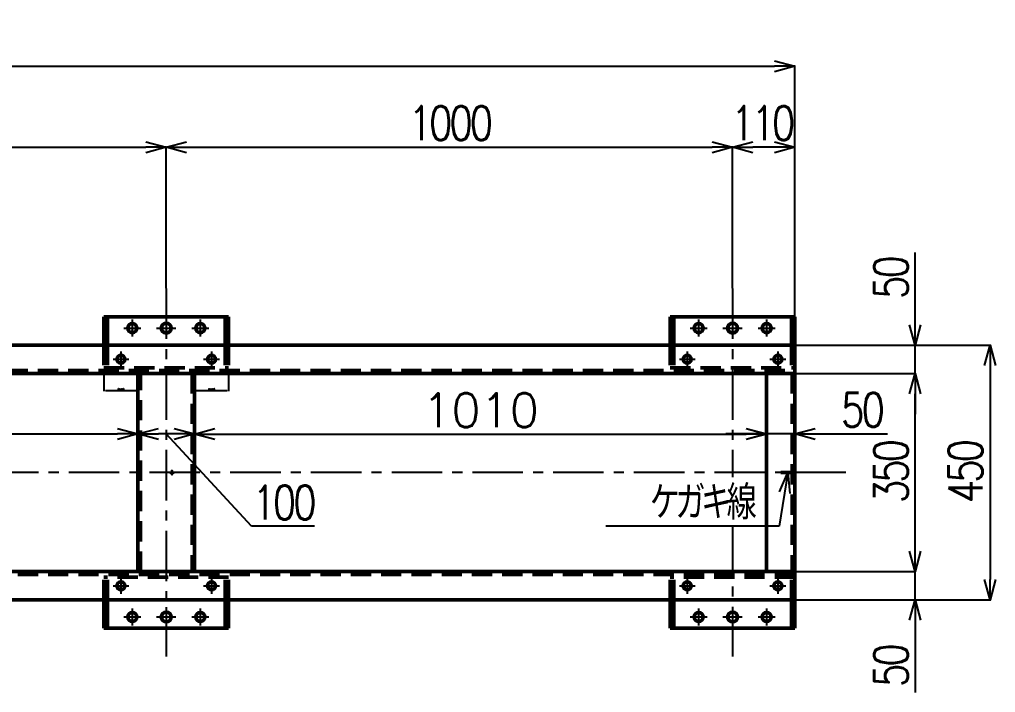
# Model space of a CAD drawing. Header units: millimetres. Extents: x -573 to 4524, y -3146 to 1775.
# Drawn here: x 2801 to 4524, y 587 to 1775 of the extents above; entities that cross this region are included whole.
import ezdxf

# ---------------------------------------------------------------- set-up
doc = ezdxf.new("R2010")
doc.units = ezdxf.units.MM
doc.header["$LTSCALE"] = 2.806299
doc.linetypes.add('CENTER', pattern=[50.8, 31.75, -6.35, 6.35, -6.35])
doc.linetypes.add('DASHED', pattern=[19.05, 12.7, -6.35])
doc.layers.add('DIMENSION', color=3, linetype='Continuous', lineweight=25)
doc.layers.add('NoLayerName_001', color=7, linetype='Continuous')
doc.styles.get("Standard").update_dxf_attribs({"font": 'txt', "bigfont": 'extfont2'})
doc.dimstyles.get("Standard").update_dxf_attribs({"dimtxt": 2.5, "dimasz": 2.5, "dimexe": 1.25, "dimexo": 0.625, "dimtad": 1, "dimdec": 3, "dimzin": 0, "dimdsep": 46, "dimtxsty": 'Standard', "dimcen": 2.5, "dimadec": 0, "dimazin": 0, "dimtfac": 0.75, "dimtdec": 3, "dimtmove": 0, "dimatfit": 3, "dimfxl": 1, "dimarcsym": 0})

# ---------------------------------------------------------------- blocks, each defined once
blk = doc.blocks.new('_OPEN30')
at = {"color": 0, "linetype": 'ByBlock', "lineweight": -2}
for p, q in [((-1, 0.267949), (0, 0)), ((0, 0), (-1, -0.267949)), ((0, 0), (-1, 0))]:
    blk.add_line(p, q, dxfattribs=at)
blk = doc.blocks.new('*D195')
at = {"layer": 'Defpoints', "color": 0}
for p in [(4170, 1150.4), (4382.3, 1150.4), (4210, 800.4)]:
    blk.add_point(p, dxfattribs=at)
at = {"layer": 'NoLayerName_001', "color": 0, "linetype": 'Continuous', "lineweight": 25}
for p, q in [((4170.6, 1150.4), (4383.6, 1150.4)), ((4382.3, 836.4), (4382.3, 1114.4))]:
    blk.add_line(p, q, dxfattribs=at)
at = {"layer": 'NoLayerName_001', "color": 0, "lineweight": 25, "xscale": 36, "yscale": 36, "zscale": 36}
for p, rotation in [((4382.3, 1150.4), 90), ((4382.3, 800.4), 270)]:
    blk.add_blockref('_OPEN30', p, dxfattribs=dict(at, rotation=rotation))
at = {"layer": 'NoLayerName_001', "color": 2, "lineweight": 50, "insert": (4339.7, 975.4), "char_height": 60, "attachment_point": 5, "rotation": 90}
blk.add_mtext('\\W0.800000;\\T0.875000;350', dxfattribs=at)
blk = doc.blocks.new('*D196')
at = {"layer": 'Defpoints', "color": 0}
for p in [(4170, 1200.4), (4210, 750.4), (4514.6, 750.4)]:
    blk.add_point(p, dxfattribs=at)
at = {"layer": 'NoLayerName_001', "color": 0, "linetype": 'Continuous', "lineweight": 25}
for p, q in [((4170.6, 1200.4), (4515.8, 1200.4)), ((4514.6, 1164.4), (4514.6, 786.4)), ((4210.6, 750.4), (4515.8, 750.4))]:
    blk.add_line(p, q, dxfattribs=at)
at = {"layer": 'NoLayerName_001', "color": 0, "lineweight": 25, "xscale": 36, "yscale": 36, "zscale": 36}
for p, rotation in [((4514.6, 1200.4), 90), ((4514.6, 750.4), 270)]:
    blk.add_blockref('_OPEN30', p, dxfattribs=dict(at, rotation=rotation))
at = {"layer": 'NoLayerName_001', "color": 2, "lineweight": 50, "insert": (4471.3, 975.4), "char_height": 60, "attachment_point": 5, "rotation": 90}
blk.add_mtext('\\W0.800000;\\T0.875000;450', dxfattribs=at)
blk = doc.blocks.new('*D197')
at = {"layer": 'Defpoints', "color": 0}
for p in [(4210, 1200.4), (4382.3, 1200.4), (4210, 1150.4)]:
    blk.add_point(p, dxfattribs=at)
at = {"layer": 'NoLayerName_001', "color": 0, "linetype": 'Continuous', "lineweight": 25}
for p, q in [((4382.3, 1200.4), (4382.3, 1363.8)), ((4382.3, 1236.4), (4382.3, 1272.4)), ((4210.6, 1200.4), (4383.6, 1200.4)), ((4382.3, 1150.4), (4382.3, 1200.4)), ((4382.3, 1114.4), (4382.3, 1078.4))]:
    blk.add_line(p, q, dxfattribs=at)
at = {"layer": 'NoLayerName_001', "color": 0, "lineweight": 25, "xscale": 36, "yscale": 36, "zscale": 36}
for p, rotation in [((4382.3, 1200.4), 270), ((4382.3, 1150.4), 90)]:
    blk.add_blockref('_OPEN30', p, dxfattribs=dict(at, rotation=rotation))
at = {"layer": 'NoLayerName_001', "color": 2, "lineweight": 50, "insert": (4339.7, 1318.1), "char_height": 60, "attachment_point": 5, "rotation": 90}
blk.add_mtext('\\W0.800000;\\T0.875000;50', dxfattribs=at)
blk = doc.blocks.new('*D198')
at = {"layer": 'Defpoints', "color": 0}
for p in [(4170, 800.4), (4382.3, 800.4), (4170, 750.4)]:
    blk.add_point(p, dxfattribs=at)
at = {"layer": 'NoLayerName_001', "color": 0, "linetype": 'Continuous', "lineweight": 25}
for p, q in [((4382.3, 836.4), (4382.3, 872.4)), ((4170.6, 800.4), (4383.6, 800.4)), ((4382.3, 750.4), (4382.3, 800.4)), ((4170.6, 750.4), (4383.6, 750.4)), ((4382.3, 750.4), (4382.3, 587)), ((4382.3, 714.4), (4382.3, 678.4))]:
    blk.add_line(p, q, dxfattribs=at)
at = {"layer": 'NoLayerName_001', "color": 0, "lineweight": 25, "xscale": 36, "yscale": 36, "zscale": 36}
for p, rotation in [((4382.3, 800.4), 270), ((4382.3, 750.4), 90)]:
    blk.add_blockref('_OPEN30', p, dxfattribs=dict(at, rotation=rotation))
at = {"layer": 'NoLayerName_001', "color": 2, "lineweight": 50, "insert": (4339.7, 632.7), "char_height": 60, "attachment_point": 5, "rotation": 90}
blk.add_mtext('\\W0.800000;\\T0.875000;50', dxfattribs=at)
blk = doc.blocks.new('*D203')
at = {"layer": 'Defpoints', "color": 0}
for p in [(4170, 1692.8), (0, 1250.4), (4170, 1250.4)]:
    blk.add_point(p, dxfattribs=at)
at = {"layer": 'NoLayerName_001', "color": 0, "linetype": 'Continuous', "lineweight": 25}
for p, q in [((0, 1251), (0, 1694)), ((36, 1692.8), (4134, 1692.8)), ((4170, 1251), (4170, 1694))]:
    blk.add_line(p, q, dxfattribs=at)
at = {"layer": 'NoLayerName_001', "color": 0, "lineweight": 25, "xscale": 36, "yscale": 36, "zscale": 36, "rotation": 180}
blk.add_blockref('_OPEN30', (0, 1692.8), dxfattribs=at)
at = {"layer": 'NoLayerName_001', "color": 0, "lineweight": 25, "xscale": 36, "yscale": 36, "zscale": 36}
blk.add_blockref('_OPEN30', (4170, 1692.8), dxfattribs=at)
at = {"layer": 'NoLayerName_001', "color": 2, "lineweight": 50, "insert": (2085, 1736.1), "char_height": 60, "attachment_point": 5}
blk.add_mtext('\\W0.800000;\\T0.875000;4170', dxfattribs=at)
blk = doc.blocks.new('*D212')
at = {"layer": 'Defpoints', "color": 0}
for p in [(3010, 1150.4), (3110, 1150.4), (3010, 1043.5)]:
    blk.add_point(p, dxfattribs=at)
at = {"layer": 'NoLayerName_001', "color": 0, "linetype": 'Continuous', "lineweight": 25}
for p, q in [((3074, 1043.5), (3046, 1043.5)), ((3210.7, 880.4), (3060, 1043.5)), ((3321.7, 880.4), (3210.7, 880.4))]:
    blk.add_line(p, q, dxfattribs=at)
at = {"layer": 'NoLayerName_001', "color": 0, "lineweight": 25, "xscale": 36, "yscale": 36, "zscale": 36, "rotation": 180}
blk.add_blockref('_OPEN30', (3010, 1043.5), dxfattribs=at)
at = {"layer": 'NoLayerName_001', "color": 0, "lineweight": 25, "xscale": 36, "yscale": 36, "zscale": 36}
blk.add_blockref('_OPEN30', (3110, 1043.5), dxfattribs=at)
at = {"layer": 'NoLayerName_001', "color": 2, "lineweight": 50, "ltscale": 0.083333, "insert": (3266.2, 922.4), "char_height": 60, "attachment_point": 5}
blk.add_mtext('\\W0.800000;\\T0.875000;100', dxfattribs=at)
blk = doc.blocks.new('*D213')
at = {"layer": 'Defpoints', "color": 0}
for p in [(4120, 1150.4), (4170, 1150.4), (4120, 1043.5)]:
    blk.add_point(p, dxfattribs=at)
at = {"layer": 'NoLayerName_001', "color": 0, "linetype": 'Continuous', "lineweight": 25}
for p, q in [((4084, 1043.5), (4048, 1043.5)), ((4170, 1043.5), (4120, 1043.5)), ((4170, 1043.5), (4333.4, 1043.5)), ((4206, 1043.5), (4242, 1043.5))]:
    blk.add_line(p, q, dxfattribs=at)
at = {"layer": 'NoLayerName_001', "color": 0, "lineweight": 25, "xscale": 36, "yscale": 36, "zscale": 36}
blk.add_blockref('_OPEN30', (4120, 1043.5), dxfattribs=at)
at = {"layer": 'NoLayerName_001', "color": 0, "lineweight": 25, "xscale": 36, "yscale": 36, "zscale": 36, "rotation": 180}
blk.add_blockref('_OPEN30', (4170, 1043.5), dxfattribs=at)
at = {"layer": 'NoLayerName_001', "color": 2, "lineweight": 50, "insert": (4287.7, 1086.1), "char_height": 60, "attachment_point": 5}
blk.add_mtext('\\W0.800000;\\T0.875000;50', dxfattribs=at)
blk = doc.blocks.new('*D214')
at = {"layer": 'Defpoints', "color": 0}
for p in [(4060, 1549.9), (4060, 1300.4), (4170, 1250.4)]:
    blk.add_point(p, dxfattribs=at)
at = {"layer": 'NoLayerName_001', "color": 0, "linetype": 'Continuous', "lineweight": 25}
for p, q in [((4060, 1301), (4060, 1551.2)), ((4170, 1251), (4170, 1551.2)), ((4134, 1549.9), (4096, 1549.9))]:
    blk.add_line(p, q, dxfattribs=at)
at = {"layer": 'NoLayerName_001', "color": 0, "lineweight": 25, "xscale": 36, "yscale": 36, "zscale": 36, "rotation": 180}
blk.add_blockref('_OPEN30', (4060, 1549.9), dxfattribs=at)
at = {"layer": 'NoLayerName_001', "color": 0, "lineweight": 25, "xscale": 36, "yscale": 36, "zscale": 36}
blk.add_blockref('_OPEN30', (4170, 1549.9), dxfattribs=at)
at = {"layer": 'NoLayerName_001', "color": 2, "lineweight": 50, "insert": (4111.5, 1592.6), "char_height": 60, "attachment_point": 5}
blk.add_mtext('\\W0.800000;\\T0.875000;110', dxfattribs=at)
blk = doc.blocks.new('*D215')
at = {"layer": 'Defpoints', "color": 0}
for p in [(2070, 1549.9), (3060, 1549.9), (3060, 1300.4)]:
    blk.add_point(p, dxfattribs=at)
at = {"layer": 'NoLayerName_001', "color": 0, "linetype": 'Continuous', "lineweight": 25}
for p, q in [((3060, 1301), (3060, 1551.2)), ((2106, 1549.9), (3024, 1549.9))]:
    blk.add_line(p, q, dxfattribs=at)
at = {"layer": 'NoLayerName_001', "color": 0, "lineweight": 25, "xscale": 36, "yscale": 36, "zscale": 36, "rotation": 180}
blk.add_blockref('_OPEN30', (2070, 1549.9), dxfattribs=at)
at = {"layer": 'NoLayerName_001', "color": 0, "lineweight": 25, "xscale": 36, "yscale": 36, "zscale": 36}
blk.add_blockref('_OPEN30', (3060, 1549.9), dxfattribs=at)
at = {"layer": 'NoLayerName_001', "color": 2, "lineweight": 50, "insert": (2565, 1592.6), "char_height": 60, "attachment_point": 5}
blk.add_mtext('\\W0.800000;\\T0.875000;990', dxfattribs=at)
blk = doc.blocks.new('*D216')
at = {"layer": 'Defpoints', "color": 0}
for p in [(4060, 1549.9), (3060, 1528.1), (4060, 1300.4)]:
    blk.add_point(p, dxfattribs=at)
at = {"layer": 'NoLayerName_001', "color": 0, "linetype": 'Continuous', "lineweight": 25}
for p, q in [((4060, 1301), (4060, 1551.2)), ((3096, 1549.9), (4024, 1549.9))]:
    blk.add_line(p, q, dxfattribs=at)
at = {"layer": 'NoLayerName_001', "color": 0, "lineweight": 25, "xscale": 36, "yscale": 36, "zscale": 36, "rotation": 180}
blk.add_blockref('_OPEN30', (3060, 1549.9), dxfattribs=at)
at = {"layer": 'NoLayerName_001', "color": 0, "lineweight": 25, "xscale": 36, "yscale": 36, "zscale": 36}
blk.add_blockref('_OPEN30', (4060, 1549.9), dxfattribs=at)
at = {"layer": 'NoLayerName_001', "color": 2, "lineweight": 50, "insert": (3560, 1592.6), "char_height": 60, "attachment_point": 5}
blk.add_mtext('\\W0.800000;\\T0.875000;1000', dxfattribs=at)
blk = doc.blocks.new('JZB_0061')
at = {"layer": 'NoLayerName_001', "color": 3, "linetype": 'DASHED', "lineweight": 50}
for p, q in [((0, 50), (0, 95)), ((0, 82.5), (6, 82.5))]:
    blk.add_line(p, q, dxfattribs=at)
at = {"layer": 'NoLayerName_001', "color": 7, "linetype": 'Continuous', "lineweight": 50}
for p, q in [((0, 50), (0, 0)), ((6, 50), (6, 0)), ((6, 0), (0, 0))]:
    blk.add_line(p, q, dxfattribs=at)
blk = doc.blocks.new('JZB_0062')
at = {"layer": 'NoLayerName_001', "color": 3, "linetype": 'DASHED', "lineweight": 50}
for p, q in [((0, 50), (0, 95)), ((6, 50), (6, 95)), ((0, 82.5), (6, 82.5))]:
    blk.add_line(p, q, dxfattribs=at)
at = {"layer": 'NoLayerName_001', "color": 7, "linetype": 'Continuous', "lineweight": 50}
for p, q in [((0, 50), (0, 0)), ((6, 50), (6, 0)), ((6, 0), (0, 0))]:
    blk.add_line(p, q, dxfattribs=at)
blk = doc.blocks.new('JZB_0063')
at = {"layer": 'NoLayerName_001', "color": 3, "linetype": 'DASHED', "lineweight": 50}
for p, q in [((0, 50), (0, 95)), ((6, 50), (6, 95)), ((0, 82.5), (6, 82.5))]:
    blk.add_line(p, q, dxfattribs=at)
at = {"layer": 'NoLayerName_001', "color": 7, "linetype": 'Continuous', "lineweight": 50}
for p, q in [((0, 50), (0, 0)), ((6, 50), (6, 0)), ((6, 0), (0, 0))]:
    blk.add_line(p, q, dxfattribs=at)
blk = doc.blocks.new('JZB_0064')
at = {"layer": 'NoLayerName_001', "color": 3, "linetype": 'DASHED', "lineweight": 50}
for p, q in [((0, 50), (0, 95)), ((6, 50), (6, 95)), ((0, 82.5), (6, 82.5))]:
    blk.add_line(p, q, dxfattribs=at)
at = {"layer": 'NoLayerName_001', "color": 7, "linetype": 'Continuous', "lineweight": 50}
for p, q in [((0, 50), (0, 0)), ((6, 50), (6, 0)), ((6, 0), (0, 0))]:
    blk.add_line(p, q, dxfattribs=at)
blk = doc.blocks.new('JZB_0069')
at = {"layer": 'NoLayerName_001', "color": 7, "linetype": 'Continuous', "lineweight": 50}
for p, q in [((0, 95), (6, 95)), ((0, 45), (0, 95)), ((6, 45), (6, 95))]:
    blk.add_line(p, q, dxfattribs=at)
at = {"layer": 'NoLayerName_001', "color": 3, "linetype": 'DASHED', "lineweight": 50}
for p, q in [((0, 45), (0, 0)), ((6, 45), (6, 0)), ((6, 12.5), (0, 12.5))]:
    blk.add_line(p, q, dxfattribs=at)
blk = doc.blocks.new('JZB_0070')
at = {"layer": 'NoLayerName_001', "color": 7, "linetype": 'Continuous', "lineweight": 50}
for p, q in [((0, 45), (0, 95)), ((0, 95), (6, 95)), ((6, 45), (6, 95))]:
    blk.add_line(p, q, dxfattribs=at)
at = {"layer": 'NoLayerName_001', "color": 3, "linetype": 'DASHED', "lineweight": 50}
for p, q in [((0, 45), (0, 0)), ((6, 45), (6, 0)), ((6, 12.5), (0, 12.5))]:
    blk.add_line(p, q, dxfattribs=at)
blk = doc.blocks.new('JZB_0071')
at = {"layer": 'NoLayerName_001', "color": 7, "linetype": 'Continuous', "lineweight": 50}
for p, q in [((0, 45), (0, 95)), ((0, 95), (6, 95)), ((6, 45), (6, 95))]:
    blk.add_line(p, q, dxfattribs=at)
at = {"layer": 'NoLayerName_001', "color": 3, "linetype": 'DASHED', "lineweight": 50}
for p, q in [((0, 45), (0, 0)), ((6, 45), (6, 0)), ((6, 12.5), (0, 12.5))]:
    blk.add_line(p, q, dxfattribs=at)
blk = doc.blocks.new('JZB_0072')
at = {"layer": 'NoLayerName_001', "color": 7, "linetype": 'Continuous', "lineweight": 50}
for p, q in [((0, 95), (6, 95)), ((0, 45), (0, 95)), ((6, 45), (6, 95))]:
    blk.add_line(p, q, dxfattribs=at)
at = {"layer": 'NoLayerName_001', "color": 3, "linetype": 'DASHED', "lineweight": 50}
for p, q in [((0, 45), (0, 0)), ((6, 12.5), (0, 12.5))]:
    blk.add_line(p, q, dxfattribs=at)
blk = doc.blocks.new('JZB_0073')
at = {"layer": 'NoLayerName_001', "color": 7, "linetype": 'Continuous', "lineweight": 50}
blk.add_line((6, 90), (214, 90), dxfattribs=at)
at = {"layer": 'NoLayerName_001', "color": 3, "linetype": 'DASHED', "lineweight": 50}
blk.add_line((0, 0), (220, 0), dxfattribs=at)
blk = doc.blocks.new('JZB_0074')
at = {"layer": 'NoLayerName_001', "color": 7, "linetype": 'Continuous', "lineweight": 50}
blk.add_line((6, 90), (214, 90), dxfattribs=at)
at = {"layer": 'NoLayerName_001', "color": 3, "linetype": 'DASHED', "lineweight": 50}
blk.add_line((0, 0), (220, 0), dxfattribs=at)
blk = doc.blocks.new('JZB_0075')
at = {"layer": 'NoLayerName_001', "color": 7, "linetype": 'Continuous', "lineweight": 50}
for p, q in [((0, 350), (0, 0)), ((50, 350), (50, 0)), ((50, 175), (25, 175))]:
    blk.add_line(p, q, dxfattribs=at)
at = {"layer": 'NoLayerName_001', "color": 3, "linetype": 'DASHED', "lineweight": 50}
blk.add_line((45, 350), (45, 0), dxfattribs=at)
blk = doc.blocks.new('JZB_0078')
at = {"layer": 'NoLayerName_001', "color": 3, "linetype": 'DASHED', "lineweight": 50}
blk.add_line((220, 90), (0, 90), dxfattribs=at)
at = {"layer": 'NoLayerName_001', "color": 7, "linetype": 'Continuous', "lineweight": 50}
blk.add_line((214, 0), (6, 0), dxfattribs=at)
blk = doc.blocks.new('JZB_0079')
at = {"layer": 'NoLayerName_001', "color": 3, "linetype": 'DASHED', "lineweight": 50}
blk.add_line((220, 90), (0, 90), dxfattribs=at)
at = {"layer": 'NoLayerName_001', "color": 7, "linetype": 'Continuous', "lineweight": 50}
blk.add_line((214, 0), (6, 0), dxfattribs=at)
blk = doc.blocks.new('JZB_0080')
at = {"layer": 'NoLayerName_001', "color": 7, "linetype": 'Continuous', "lineweight": 50}
for p, q in [((0, 0), (0, 350)), ((100, 350), (100, 0))]:
    blk.add_line(p, q, dxfattribs=at)
at = {"layer": 'NoLayerName_001', "color": 3, "linetype": 'DASHED', "lineweight": 50}
for p, q in [((4.5, 0), (4.5, 350)), ((95.5, 350), (95.5, 0))]:
    blk.add_line(p, q, dxfattribs=at)
blk.add_circle((60, 175), 2, dxfattribs=at)
blk = doc.blocks.new('JZB_0098')
at = {"layer": 'NoLayerName_001', "color": 7, "linetype": 'Continuous', "lineweight": 50}
for p, q in [((0, 50), (4170, 50)), ((4170, 50), (4170, 0)), ((4170, 0), (0, 0))]:
    blk.add_line(p, q, dxfattribs=at)
at = {"layer": 'NoLayerName_001', "color": 3, "linetype": 'DASHED', "lineweight": 50}
blk.add_line((0, 5), (4170, 5), dxfattribs=at)
blk = doc.blocks.new('JZB_0099')
at = {"layer": 'NoLayerName_001', "color": 7, "linetype": 'Continuous', "lineweight": 50}
for p, q in [((0, 50), (4170, 50)), ((4170, 0), (4170, 50)), ((4170, 0), (0, 0))]:
    blk.add_line(p, q, dxfattribs=at)
at = {"layer": 'NoLayerName_001', "color": 3, "linetype": 'DASHED', "lineweight": 50}
blk.add_line((4170, 45), (0, 45), dxfattribs=at)
blk = doc.blocks.new('JZB_0100')
at = {"layer": 'NoLayerName_001', "color": 4, "linetype": 'CENTER', "lineweight": 25}
for p, q in [((15, 30), (15, 0)), ((0, 15), (30, 15))]:
    blk.add_line(p, q, dxfattribs=at)
at = {"layer": 'NoLayerName_001', "color": 7, "linetype": 'Continuous', "lineweight": 50}
blk.add_circle((15, 15), 8, dxfattribs=at)
blk = doc.blocks.new('JZB_0101')
at = {"layer": 'NoLayerName_001', "color": 4, "linetype": 'CENTER', "lineweight": 25}
for p, q in [((17, 34), (17, 0)), ((0, 17), (34, 17))]:
    blk.add_line(p, q, dxfattribs=at)
at = {"layer": 'NoLayerName_001', "color": 3, "linetype": 'Continuous', "lineweight": 25}
blk.add_circle((17, 17), 10, dxfattribs=at)
at = {"layer": 'NoLayerName_001', "color": 7, "linetype": 'Continuous', "lineweight": 50}
blk.add_circle((17, 17), 8.65, dxfattribs=at)
blk = doc.blocks.new('JZB_0102')
at = {"layer": 'NoLayerName_001', "color": 4, "linetype": 'CENTER', "lineweight": 25}
for p, q in [((15, 30), (15, 0)), ((0, 15), (30, 15))]:
    blk.add_line(p, q, dxfattribs=at)
at = {"layer": 'NoLayerName_001', "color": 7, "linetype": 'Continuous', "lineweight": 50}
blk.add_circle((15, 15), 8, dxfattribs=at)
blk = doc.blocks.new('JZB_0103')
at = {"layer": 'NoLayerName_001', "color": 4, "linetype": 'CENTER', "lineweight": 25}
for p, q in [((15, 30), (15, 0)), ((0, 15), (30, 15))]:
    blk.add_line(p, q, dxfattribs=at)
at = {"layer": 'NoLayerName_001', "color": 7, "linetype": 'Continuous', "lineweight": 50}
blk.add_circle((15, 15), 8, dxfattribs=at)
blk = doc.blocks.new('JZB_0104')
at = {"layer": 'NoLayerName_001', "color": 4, "linetype": 'CENTER', "lineweight": 25}
for p, q in [((17, 34), (17, 0)), ((0, 17), (34, 17))]:
    blk.add_line(p, q, dxfattribs=at)
at = {"layer": 'NoLayerName_001', "color": 3, "linetype": 'Continuous', "lineweight": 25}
blk.add_circle((17, 17), 10, dxfattribs=at)
at = {"layer": 'NoLayerName_001', "color": 7, "linetype": 'Continuous', "lineweight": 50}
blk.add_circle((17, 17), 8.65, dxfattribs=at)
blk = doc.blocks.new('JZB_0105')
at = {"layer": 'NoLayerName_001', "color": 4, "linetype": 'CENTER', "lineweight": 25}
for p, q in [((15, 30), (15, 0)), ((0, 15), (30, 15))]:
    blk.add_line(p, q, dxfattribs=at)
at = {"layer": 'NoLayerName_001', "color": 7, "linetype": 'Continuous', "lineweight": 50}
blk.add_circle((15, 15), 8, dxfattribs=at)
blk = doc.blocks.new('JZB_0112')
at = {"layer": 'NoLayerName_001', "color": 4, "linetype": 'CENTER', "lineweight": 25}
for p, q in [((15, 30), (15, 0)), ((0, 15), (30, 15))]:
    blk.add_line(p, q, dxfattribs=at)
at = {"layer": 'NoLayerName_001', "color": 7, "linetype": 'Continuous', "lineweight": 50}
blk.add_circle((15, 15), 8, dxfattribs=at)
blk = doc.blocks.new('JZB_0113')
at = {"layer": 'NoLayerName_001', "color": 4, "linetype": 'CENTER', "lineweight": 25}
for p, q in [((17, 34), (17, 0)), ((0, 17), (34, 17))]:
    blk.add_line(p, q, dxfattribs=at)
at = {"layer": 'NoLayerName_001', "color": 3, "linetype": 'Continuous', "lineweight": 25}
blk.add_circle((17, 17), 10, dxfattribs=at)
at = {"layer": 'NoLayerName_001', "color": 7, "linetype": 'Continuous', "lineweight": 50}
blk.add_circle((17, 17), 8.65, dxfattribs=at)
blk = doc.blocks.new('JZB_0114')
at = {"layer": 'NoLayerName_001', "color": 4, "linetype": 'CENTER', "lineweight": 25}
for p, q in [((15, 30), (15, 0)), ((0, 15), (30, 15))]:
    blk.add_line(p, q, dxfattribs=at)
at = {"layer": 'NoLayerName_001', "color": 7, "linetype": 'Continuous', "lineweight": 50}
blk.add_circle((15, 15), 8, dxfattribs=at)
blk = doc.blocks.new('JZB_0115')
at = {"layer": 'NoLayerName_001', "color": 4, "linetype": 'CENTER', "lineweight": 25}
for p, q in [((15, 30), (15, 0)), ((0, 15), (30, 15))]:
    blk.add_line(p, q, dxfattribs=at)
at = {"layer": 'NoLayerName_001', "color": 7, "linetype": 'Continuous', "lineweight": 50}
blk.add_circle((15, 15), 8, dxfattribs=at)
blk = doc.blocks.new('JZB_0116')
at = {"layer": 'NoLayerName_001', "color": 4, "linetype": 'CENTER', "lineweight": 25}
for p, q in [((17, 34), (17, 0)), ((0, 17), (34, 17))]:
    blk.add_line(p, q, dxfattribs=at)
at = {"layer": 'NoLayerName_001', "color": 3, "linetype": 'Continuous', "lineweight": 25}
blk.add_circle((17, 17), 10, dxfattribs=at)
at = {"layer": 'NoLayerName_001', "color": 7, "linetype": 'Continuous', "lineweight": 50}
blk.add_circle((17, 17), 8.65, dxfattribs=at)
blk = doc.blocks.new('JZB_0117')
at = {"layer": 'NoLayerName_001', "color": 4, "linetype": 'CENTER', "lineweight": 25}
for p, q in [((15, 30), (15, 0)), ((0, 15), (30, 15))]:
    blk.add_line(p, q, dxfattribs=at)
at = {"layer": 'NoLayerName_001', "color": 7, "linetype": 'Continuous', "lineweight": 50}
blk.add_circle((15, 15), 8, dxfattribs=at)
blk = doc.blocks.new('JZB_0135')
at = {"layer": 'NoLayerName_001', "color": 4, "linetype": 'CENTER', "lineweight": 25}
for p, q in [((14, 28), (14, 0)), ((0, 14), (28, 14))]:
    blk.add_line(p, q, dxfattribs=at)
at = {"layer": 'NoLayerName_001', "color": 7, "linetype": 'Continuous', "lineweight": 50}
blk.add_circle((14, 14), 7, dxfattribs=at)
blk = doc.blocks.new('JZB_0136')
at = {"layer": 'NoLayerName_001', "color": 4, "linetype": 'CENTER', "lineweight": 25}
for p, q in [((14, 28), (14, 0)), ((0, 14), (28, 14))]:
    blk.add_line(p, q, dxfattribs=at)
at = {"layer": 'NoLayerName_001', "color": 7, "linetype": 'Continuous', "lineweight": 50}
blk.add_circle((14, 14), 7, dxfattribs=at)
blk = doc.blocks.new('JZB_0137')
at = {"layer": 'NoLayerName_001', "color": 4, "linetype": 'CENTER', "lineweight": 25}
for p, q in [((14, 28), (14, 0)), ((0, 14), (28, 14))]:
    blk.add_line(p, q, dxfattribs=at)
at = {"layer": 'NoLayerName_001', "color": 7, "linetype": 'Continuous', "lineweight": 50}
blk.add_circle((14, 14), 7, dxfattribs=at)
blk = doc.blocks.new('JZB_0138')
at = {"layer": 'NoLayerName_001', "color": 4, "linetype": 'CENTER', "lineweight": 25}
for p, q in [((14, 28), (14, 0)), ((0, 14), (28, 14))]:
    blk.add_line(p, q, dxfattribs=at)
at = {"layer": 'NoLayerName_001', "color": 7, "linetype": 'Continuous', "lineweight": 50}
blk.add_circle((14, 14), 7, dxfattribs=at)
blk = doc.blocks.new('JZB_0146')
at = {"layer": 'NoLayerName_001', "color": 4, "linetype": 'CENTER', "lineweight": 25}
for p, q in [((14, 28), (14, 0)), ((0, 14), (28, 14))]:
    blk.add_line(p, q, dxfattribs=at)
at = {"layer": 'NoLayerName_001', "color": 7, "linetype": 'Continuous', "lineweight": 50}
blk.add_circle((14, 14), 7, dxfattribs=at)
blk = doc.blocks.new('JZB_0149')
at = {"layer": 'NoLayerName_001', "color": 4, "linetype": 'CENTER', "lineweight": 25}
for p, q in [((14, 28), (14, 0)), ((0, 14), (28, 14))]:
    blk.add_line(p, q, dxfattribs=at)
at = {"layer": 'NoLayerName_001', "color": 7, "linetype": 'Continuous', "lineweight": 50}
blk.add_circle((14, 14), 7, dxfattribs=at)
blk = doc.blocks.new('JZB_0150')
at = {"layer": 'NoLayerName_001', "color": 4, "linetype": 'CENTER', "lineweight": 25}
for p, q in [((14, 28), (14, 0)), ((0, 14), (28, 14))]:
    blk.add_line(p, q, dxfattribs=at)
at = {"layer": 'NoLayerName_001', "color": 7, "linetype": 'Continuous', "lineweight": 50}
blk.add_circle((14, 14), 7, dxfattribs=at)
blk = doc.blocks.new('JZB_0151')
at = {"layer": 'NoLayerName_001', "color": 4, "linetype": 'CENTER', "lineweight": 25}
for p, q in [((14, 28), (14, 0)), ((0, 14), (28, 14))]:
    blk.add_line(p, q, dxfattribs=at)
at = {"layer": 'NoLayerName_001', "color": 7, "linetype": 'Continuous', "lineweight": 50}
blk.add_circle((14, 14), 7, dxfattribs=at)
blk = doc.blocks.new('*D238')
at = {"layer": 'Defpoints', "color": 0}
for p in [(2950, 1155.4), (3010, 1150.4), (3010, 1120.4)]:
    blk.add_point(p, dxfattribs=at)
at = {"layer": 'DIMENSION', "color": 0, "lineweight": -2}
for p, q in [((2950, 1154.8), (2950, 1119.1)), ((3010, 1149.8), (3010, 1119.1)), ((2952.5, 1120.4), (3007.5, 1120.4))]:
    blk.add_line(p, q, dxfattribs=at)
at = {"layer": 'DIMENSION', "color": 0}
for points in [[(2952.5, 1120.8), (2952.5, 1120), (2950, 1120.4)], [(3007.5, 1120), (3007.5, 1120.8), (3010, 1120.4)]]:
    blk.add_solid(points, dxfattribs=at)
at = {"layer": 'DIMENSION', "color": 0, "ltscale": 0.083333, "insert": (2980, 1122.3), "char_height": 2.5, "attachment_point": 5}
blk.add_mtext('60.000', dxfattribs=at)
blk = doc.blocks.new('*D239')
at = {"layer": 'Defpoints', "color": 0}
for p in [(3170, 1155.9), (3110, 1150.4), (3170, 1120.4)]:
    blk.add_point(p, dxfattribs=at)
at = {"layer": 'DIMENSION', "color": 0, "lineweight": -2}
for p, q in [((3170, 1155.3), (3170, 1119.1)), ((3110, 1149.8), (3110, 1119.1)), ((3112.5, 1120.4), (3167.5, 1120.4))]:
    blk.add_line(p, q, dxfattribs=at)
at = {"layer": 'DIMENSION', "color": 0}
for points in [[(3112.5, 1120.8), (3112.5, 1120), (3110, 1120.4)], [(3167.5, 1120), (3167.5, 1120.8), (3170, 1120.4)]]:
    blk.add_solid(points, dxfattribs=at)
at = {"layer": 'DIMENSION', "color": 0, "ltscale": 0.083333, "insert": (3140, 1122.3), "char_height": 2.5, "attachment_point": 5}
blk.add_mtext('60.000', dxfattribs=at)
blk = doc.blocks.new('*D245')
at = {"layer": 'Defpoints', "color": 0}
for p in [(2120, 1043.5), (3010, 1043.5), (3010, 1019.4)]:
    blk.add_point(p, dxfattribs=at)
at = {"layer": 'NoLayerName_001', "color": 0, "linetype": 'Continuous', "lineweight": 25}
blk.add_line((2156, 1043.5), (2974, 1043.5), dxfattribs=at)
at = {"layer": 'NoLayerName_001', "color": 0, "lineweight": 25, "xscale": 36, "yscale": 36, "zscale": 36, "rotation": 180}
blk.add_blockref('_OPEN30', (2120, 1043.5), dxfattribs=at)
at = {"layer": 'NoLayerName_001', "color": 0, "lineweight": 25, "xscale": 36, "yscale": 36, "zscale": 36}
blk.add_blockref('_OPEN30', (3010, 1043.5), dxfattribs=at)
at = {"layer": 'NoLayerName_001', "color": 2, "lineweight": 50, "ltscale": 0.083333, "insert": (2565, 1085.5), "char_height": 60, "attachment_point": 5}
blk.add_mtext('890', dxfattribs=at)
blk = doc.blocks.new('*D247')
at = {"layer": 'Defpoints', "color": 0}
for p in [(4120, 1077.9), (3110, 1043.4), (4120, 1043.4)]:
    blk.add_point(p, dxfattribs=at)
at = {"layer": 'NoLayerName_001', "color": 0, "linetype": 'Continuous', "lineweight": 25}
blk.add_line((3146, 1043.4), (4084, 1043.4), dxfattribs=at)
at = {"layer": 'NoLayerName_001', "color": 0, "lineweight": 25, "xscale": 36, "yscale": 36, "zscale": 36, "rotation": 180}
blk.add_blockref('_OPEN30', (3110, 1043.4), dxfattribs=at)
at = {"layer": 'NoLayerName_001', "color": 0, "lineweight": 25, "xscale": 36, "yscale": 36, "zscale": 36}
blk.add_blockref('_OPEN30', (4120, 1043.4), dxfattribs=at)
at = {"layer": 'NoLayerName_001', "color": 2, "lineweight": 50, "ltscale": 0.083333, "insert": (3615, 1085.4), "char_height": 60, "attachment_point": 5}
blk.add_mtext('1010', dxfattribs=at)

msp = doc.modelspace()

# ---------------------------------------------------------------- linework, layer by layer
at = {"layer": 'NoLayerName_001', "color": 4, "linetype": 'CENTER', "lineweight": 25}
for p, q in [((3060, 1300.3831), (3060, 650.3831)), ((4060, 1300.3831), (4060, 967.1822)), ((4260, 975.3831), (-50, 975.3831)), ((4060, 881.04), (4060, 650.3831))]:
    msp.add_line(p, q, dxfattribs=at)

# ---------------------------------------------------------------- block references
at = {"layer": 'NoLayerName_001'}
for name, p in [('JZB_0069', (2950, 1155.3831)), ('JZB_0074', (2950, 1160.3831)), ('JZB_0105', (2985, 1215.3831)), ('JZB_0104', (3043, 1213.3831)), ('JZB_0103', (3105, 1215.3831)), ('JZB_0070', (3164, 1155.3831)), ('JZB_0071', (3950, 1155.3831)), ('JZB_0073', (3950, 1160.3831)), ('JZB_0102', (3985, 1215.3831)), ('JZB_0101', (4043, 1213.3831)), ('JZB_0100', (4105, 1215.3831)), ('JZB_0072', (4164, 1155.3831)), ('JZB_0098', (0, 1150.3831)), ('JZB_0135', (2966, 1161.3831)), ('JZB_0138', (3126, 1161.3831)), ('JZB_0136', (3966, 1161.3831)), ('JZB_0137', (4126, 1161.3831)), ('JZB_0080', (3010, 800.3831)), ('JZB_0075', (4120, 800.3831)), ('JZB_0099', (0, 750.3831)), ('JZB_0064', (2950, 700.3831)), ('JZB_0063', (3164, 700.3831)), ('JZB_0062', (3950, 700.3831)), ('JZB_0061', (4164, 700.3831)), ('JZB_0078', (2950, 700.3831)), ('JZB_0150', (2966, 761.3831)), ('JZB_0149', (3126, 761.3831)), ('JZB_0079', (3950, 700.3831)), ('JZB_0146', (3966, 761.3831)), ('JZB_0151', (4126, 761.3831)), ('JZB_0112', (2985, 705.3831)), ('JZB_0113', (3043, 703.3831)), ('JZB_0114', (3105, 705.3831)), ('JZB_0115', (3985, 705.3831)), ('JZB_0116', (4043, 703.3831)), ('JZB_0117', (4105, 705.3831))]:
    msp.add_blockref(name, p, dxfattribs=at)

# ---------------------------------------------------------------- texts
at = {"layer": 'NoLayerName_001', "color": 2, "linetype": 'Continuous', "lineweight": 50, "insert": (4094.5204, 892.4493), "char_height": 60, "width": 246.5, "attachment_point": 9, "line_spacing_factor": 0.72}
msp.add_mtext('\\A1;\\W0.805556;\\T0.750000;ケガキ線', dxfattribs=at)

# ---------------------------------------------------------------- dimensions: what is measured, and where the dimension line sits
at = {"layer": 'DIMENSION'}
for base, p1, p2, picture, middle in [((3010, 1120.3831), (2950, 1155.3831), (3010, 1150.3831), '*D238', (2980, 1122.2581)), ((3170, 1120.3831), (3110, 1150.3831), (3170, 1155.9386), '*D239', (3140, 1122.2581))]:
    dim = msp.add_linear_dim(base=base, p1=p1, p2=p2, dimstyle='Standard', override={"dimlfac": 1, "dimtxsty": 'Standard', "dimsah": 1, "dimtolj": 0}, dxfattribs=at)
    dim.commit()
    dim.dimension.update_dxf_attribs({"geometry": picture, "text_midpoint": middle})
at = {"layer": 'NoLayerName_001', "color": 3, "linetype": 'Continuous', "lineweight": 50}
for base, p1, p2, override, picture, middle in [((4170, 1692.7727), (0, 1250.3831), (4170, 1250.3831), {"dimtxt": 60, "dimasz": 36, "dimgap": 12, "dimzin": 8, "dimblk": 'OPEN30', "dimclrd": 0, "dimclre": 0, "dimclrt": 2, "dimtp": 0, "dimtm": 0, "dimlwd": 25, "dimlwe": 25}, '*D203', (2085, 1692.7727)), ((3060, 1549.9405), (2070, 1549.9405), (3060, 1300.3831), {"dimtxt": 60, "dimasz": 36, "dimgap": 12, "dimzin": 8, "dimblk": 'OPEN30', "dimse1": 1, "dimclrd": 0, "dimclre": 0, "dimclrt": 2, "dimtp": 0, "dimtm": 0, "dimlwd": 25, "dimlwe": 25}, '*D215', (2565, 1549.9405)), ((4060, 1549.9405), (3060, 1528.0993), (4060, 1300.3831), {"dimtxt": 60, "dimasz": 36, "dimgap": 12, "dimzin": 8, "dimblk": 'OPEN30', "dimse1": 1, "dimclrd": 0, "dimclre": 0, "dimclrt": 2, "dimtp": 0, "dimtm": 0, "dimlwd": 25, "dimlwe": 25}, '*D216', (3560, 1549.9405))]:
    dim = msp.add_linear_dim(base=base, p1=p1, p2=p2, text='\\W0.800000;\\T0.875000;<>', dimstyle='Standard', override=override, dxfattribs=at)
    dim.commit()
    dim.dimension.update_dxf_attribs({"geometry": picture, "text_midpoint": middle, "dimtype": 160})
for base, p1, p2, angle, override, picture, middle in [((4060, 1549.9405), (4170, 1250.3831), (4060, 1300.3831), 180, {"dimtxt": 60, "dimasz": 36, "dimgap": 12, "dimzin": 8, "dimblk": 'OPEN30', "dimclrd": 0, "dimclre": 0, "dimclrt": 2, "dimtp": 0, "dimtm": 0, "dimlwd": 25, "dimlwe": 25}, '*D214', (4111.4733, 1549.9405)), ((4382.3247, 1200.3831), (4210, 1150.3831), (4210, 1200.3831), 90, {"dimtxt": 60, "dimasz": 36, "dimgap": 12, "dimzin": 8, "dimblk": 'OPEN30', "dimse1": 1, "dimclrd": 0, "dimclre": 0, "dimclrt": 2, "dimtp": 0, "dimtm": 0, "dimlwd": 25, "dimlwe": 25}, '*D197', (4382.3247, 1318.0922)), ((4514.5532, 750.3831), (4170, 1200.3831), (4210, 750.3831), 270, {"dimtxt": 60, "dimasz": 36, "dimgap": 12, "dimzin": 8, "dimblk": 'OPEN30', "dimclrd": 0, "dimclre": 0, "dimclrt": 2, "dimtp": 0, "dimtm": 0, "dimlwd": 25, "dimlwe": 25}, '*D196', (4514.5532, 975.3831)), ((3010, 1043.4545), (3110, 1150.3831), (3010, 1150.3831), 180, {"dimtxt": 60, "dimasz": 36, "dimgap": 12, "dimzin": 8, "dimblk": 'OPEN30', "dimse1": 1, "dimse2": 1, "dimclrd": 0, "dimclre": 0, "dimclrt": 2, "dimtp": 0, "dimtm": 0, "dimtmove": 1, "dimlwd": 25, "dimlwe": 25}, '*D212', (3222.6809, 880.4493)), ((4120, 1043.4545), (4170, 1150.3831), (4120, 1150.3831), 180, {"dimtxt": 60, "dimasz": 36, "dimgap": 12, "dimzin": 8, "dimblk": 'OPEN30', "dimse1": 1, "dimse2": 1, "dimclrd": 0, "dimclre": 0, "dimclrt": 2, "dimtp": 0, "dimtm": 0, "dimlwd": 25, "dimlwe": 25}, '*D213', (4287.7091, 1043.4545)), ((4382.3247, 1150.3831), (4210, 800.3831), (4170, 1150.3831), 90, {"dimtxt": 60, "dimasz": 36, "dimgap": 12, "dimzin": 8, "dimblk": 'OPEN30', "dimse1": 1, "dimclrd": 0, "dimclre": 0, "dimclrt": 2, "dimtp": 0, "dimtm": 0, "dimlwd": 25, "dimlwe": 25}, '*D195', (4382.3247, 975.3831)), ((4382.3247, 800.3831), (4170, 750.3831), (4170, 800.3831), 90, {"dimtxt": 60, "dimasz": 36, "dimgap": 12, "dimzin": 8, "dimblk": 'OPEN30', "dimclrd": 0, "dimclre": 0, "dimclrt": 2, "dimtp": 0, "dimtm": 0, "dimlwd": 25, "dimlwe": 25}, '*D198', (4382.3247, 632.6739))]:
    dim = msp.add_linear_dim(base=base, p1=p1, p2=p2, angle=angle, text='\\W0.800000;\\T0.875000;<>', dimstyle='Standard', override=override, dxfattribs=at)
    dim.commit()
    dim.dimension.update_dxf_attribs({"geometry": picture, "text_midpoint": middle, "dimtype": 160})
for base, p1, p2, picture, middle in [((3010, 1043.451), (2120, 1043.451), (3010, 1019.3575), '*D245', (2565, 1085.451)), ((4120, 1043.3851), (3110, 1043.3851), (4120, 1077.9132), '*D247', (3615, 1085.3851))]:
    dim = msp.add_linear_dim(base=base, p1=p1, p2=p2, dimstyle='Standard', override={"dimtxt": 60, "dimasz": 36, "dimgap": 12, "dimlfac": 1, "dimzin": 8, "dimtxsty": 'Standard', "dimblk": 'OPEN30', "dimblk1": 'OPEN30', "dimblk2": 'OPEN30', "dimsah": 1, "dimse1": 1, "dimse2": 1, "dimclrt": 2, "dimtolj": 0, "dimlwd": 25, "dimlwe": 25}, dxfattribs=at)
    dim.commit()
    dim.dimension.update_dxf_attribs({"geometry": picture, "text_midpoint": middle})

# ---------------------------------------------------------------- leaders
at = {"layer": 'NoLayerName_001', "color": 3, "linetype": 'Continuous', "lineweight": 25, "annotation_type": 0, "has_hookline": 1, "hookline_direction": 1, "text_width": 258.3286}
msp.add_leader([(4157.5, 975.3831), (4142.5204, 880.4493), (4106.5204, 880.4493)], dimstyle='Standard', override={"dimtxt": 60, "dimasz": 36, "dimgap": 12, "dimldrblk": 'OPEN30'}, dxfattribs=at)

doc.saveas('drawing.dxf')
